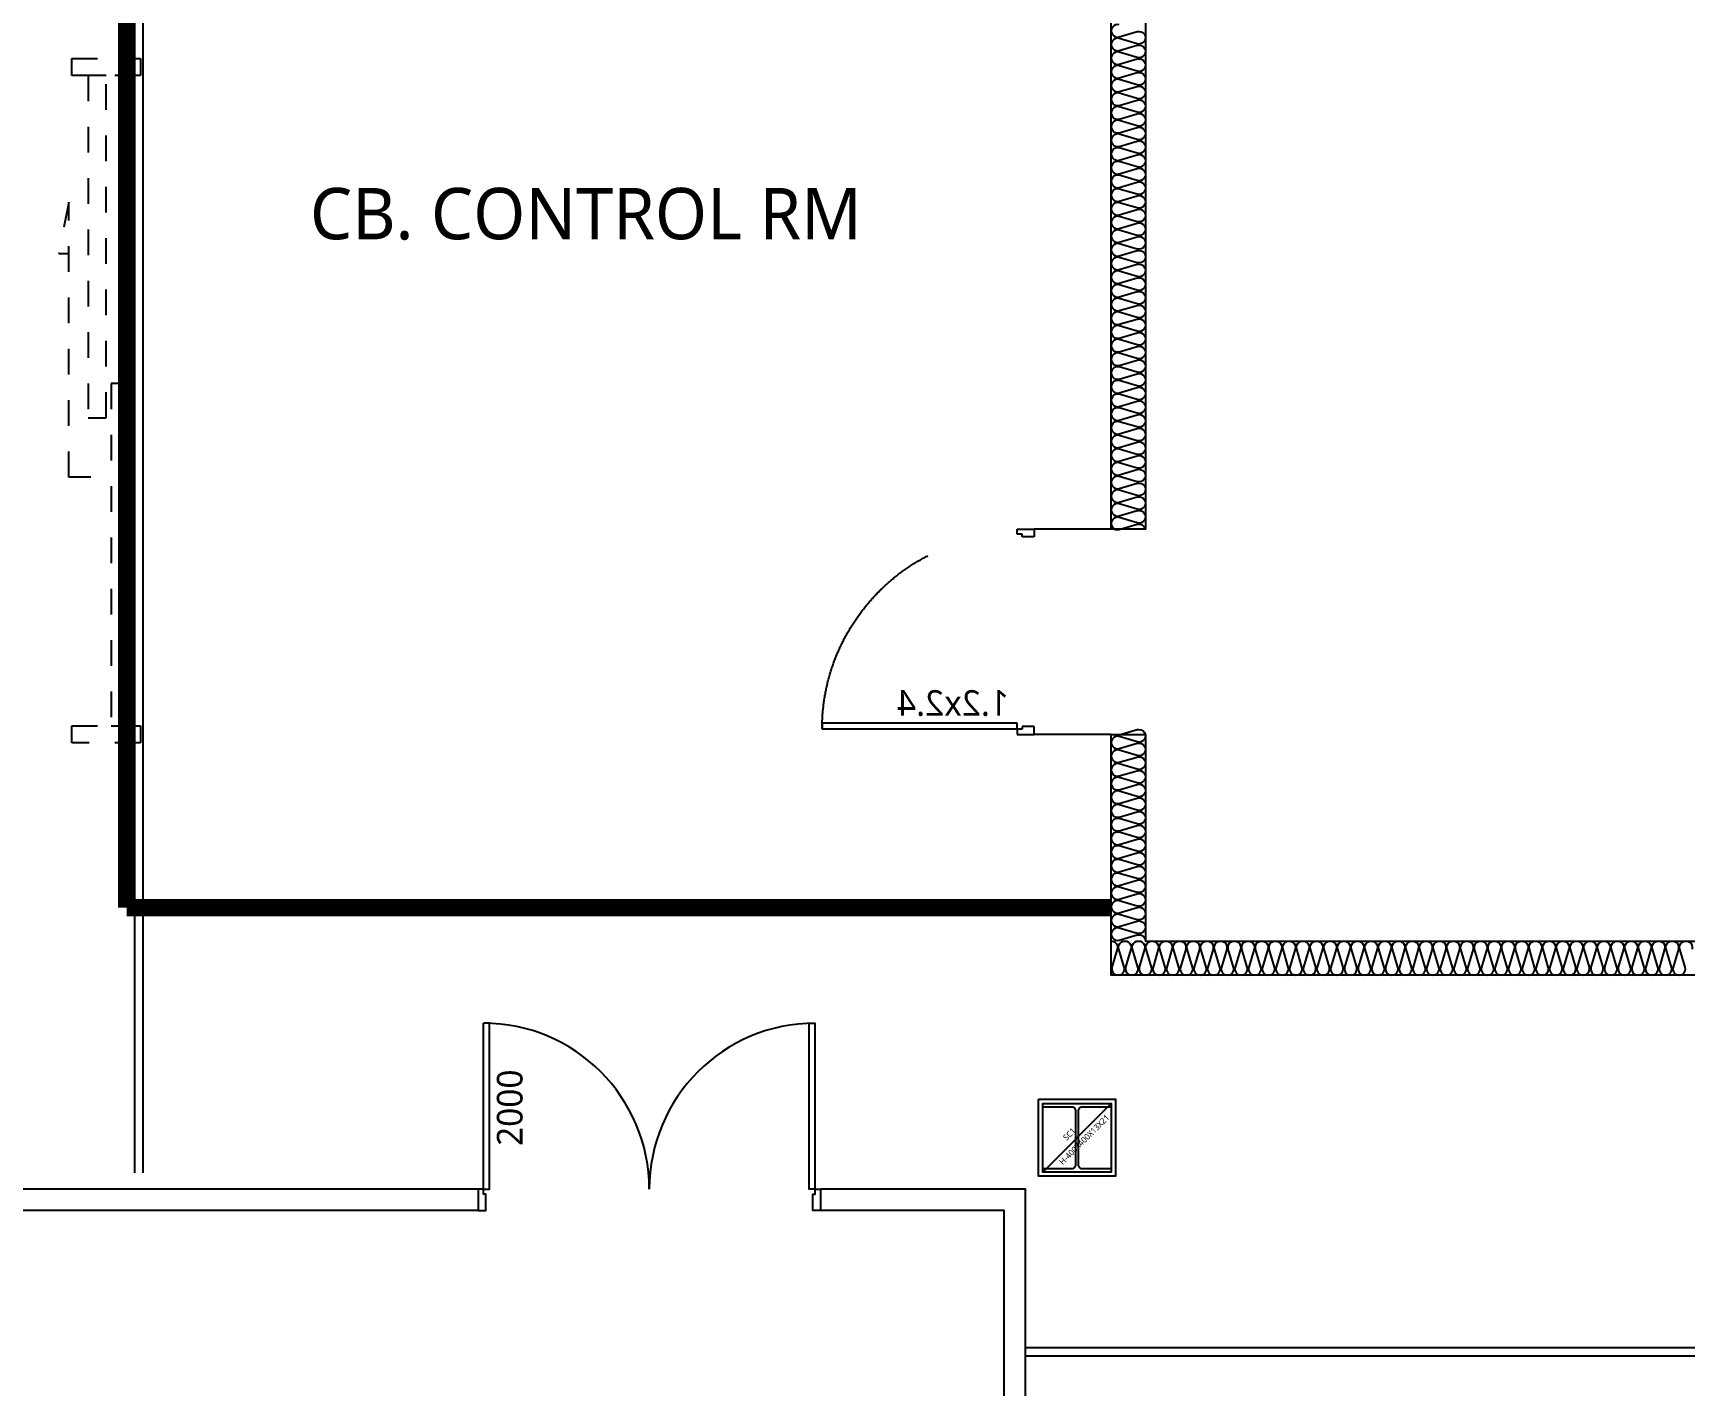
# Model space of a CAD drawing. Header units: millimetres. Extents: x 0 to 420500, y 0 to 297000.
# Drawn here: x 166666 to 176323, y 236302 to 244210 of the extents above; entities that cross this region are included whole.
import ezdxf
from ezdxf.enums import TextEntityAlignment as Align
from ezdxf.xclip import XClip

# ---------------------------------------------------------------- set-up
doc = ezdxf.new("R2010")
doc.units = ezdxf.units.MM
doc.header["$LTSCALE"] = 5000
doc.header["$XCLIPFRAME"] = 0
for name, pattern in [('HID', [0.2, 0.1, -0.1]), ('HID2-GAUN', [3.75, 2.5, -1.25]), ('HIDDEN', [0.375, 0.25, -0.125])]:
    doc.linetypes.add(name, pattern=pattern)
doc.layers.add('arch', color=8, linetype='Continuous')
doc.layers.add('TRAY', color=3, linetype='Continuous')
doc.layers.add('TXT-1', color=137, linetype='Continuous', plot=False)
doc.styles.add('스타일1', font='malgun.ttf')

# ---------------------------------------------------------------- blocks, each defined once
blk = doc.blocks.new('D-2000')
at = {"color": 0}
for p, q in [((30, 210), (30, 1180)), ((1970, 210), (1970, 1180))]:
    blk.add_line(p, q, dxfattribs=at)
for points in [[(30, 210), (65, 210), (65, 1180), (30, 1180)], [(1970, 210), (1935, 210), (1935, 1180), (1970, 1180)], [(0, 85), (45, 85), (45, 85), (45, 85), (45, 180), (30, 180), (30, 210), (0, 210), (0, 85)], [(2000, 85), (1955, 85), (1955, 85), (1955, 85), (1955, 180), (1970, 180), (1970, 210), (2000, 210), (2000, 85)]]:
    blk.add_lwpolyline(points, dxfattribs=at)
for centre, start, end in [((30, 210), 0, 90), ((1970, 210), 90, 180)]:
    blk.add_arc(centre, 970, start, end, dxfattribs=at)
at = {"color": 0, "style": '스타일1'}
blk.add_text('2000', height=150, rotation=90, dxfattribs=at).set_placement((258.9, 462.3))
blk = doc.blocks.new('DH-1.2X2.4')
at = {"color": 0, "linetype": 'HIDDEN'}
blk.add_line((30, -100), (30, -1240), dxfattribs=at)
for points in [[(0, 0), (45, 0), (45, 0), (45, 0), (45, -70), (30, -70), (30, -100), (0, -100), (0, 0)], [(1200, 0), (1155, 0), (1155, 0), (1155, 0), (1155, -70), (1170, -70), (1170, -100), (1200, -100), (1200, 0)], [(30, -100), (65, -100), (65, -1240), (30, -1240)]]:
    blk.add_lwpolyline(points, dxfattribs=at)
blk.add_arc((30, -100), 1140, 270, 0, dxfattribs=at)
at = {"color": 0, "style": '스타일1'}
blk.add_text('1.2x2.4', height=150, rotation=270, dxfattribs=at).set_placement((108.2, -147.1))
blk = doc.blocks.new('S-SC1')
at = {"color": 0}
blk.add_line((-200, -200), (200, 200), dxfattribs=at)
for points in [[(-225, 225), (225, 225), (225, -225), (-225, -225)], [(-200, 200), (200, 200), (200, -200), (-200, -200)]]:
    blk.add_lwpolyline(points, close=True, dxfattribs=at)
blk.add_lwpolyline([(-200, -200), (-200, -179), (-28.5, -179, 0.414214), (-6.5, -157), (-6.5, 157, 0.414214), (-28.5, 179), (-200, 179), (-200, 200), (200, 200), (200, 179), (28.5, 179, 0.414214), (6.5, 157), (6.5, -157, 0.414214), (28.5, -179), (200, -179), (200, -200)], format="xyb", close=True, dxfattribs=at)
at = {"color": 0, "style": '스타일1'}
for s, p in [('H-400X400X13X21', (42.7, -10.5)), ('SC1', (-44.5, 22))]:
    blk.add_text(s, height=35, rotation=45, dxfattribs=at).set_placement(p, align=Align.MIDDLE_CENTER)
blk = doc.blocks.new('auto sliding door')
at = {"color": 0, "linetype": 'HID', "ltscale": 0.3}
for p, q in [((18.6, 1552.4), (18.6, 3161.3)), ((18.6, 3161.3), (76.4, 2860.5)), ((76.4, 2860.5), (18.6, 2860.5)), ((-109.7, 1552.4), (18.6, 1552.4))]:
    blk.add_line(p, q, dxfattribs=at)
for points in [[(-400, 3900), (0, 3900), (0, 4000), (-400, 4000)], [(-200, 3900), (-95.5, 3900), (-95.5, 1900), (-200, 1900)], [(-334, 2100), (-229.6, 2100), (-229.6, 100), (-334, 100)], [(-400, 0), (0, 0), (0, 100), (-400, 100)]]:
    blk.add_lwpolyline(points, close=True, dxfattribs=at)
blk = doc.blocks.new('XR-PLAN', base_point=(461, 408.4))
at = {"layer": 'arch'}
for p, q in [((85992.1, 72695), (85992.1, 86295)), ((86042.1, 72695), (86042.1, 86295)), ((91700, 76458.3), (91250, 76458.3)), ((91700, 75258.3), (91250, 75258.3))]:
    blk.add_line(p, q, dxfattribs=at)
at = {"layer": 'arch', "linetype": 'HID2-GAUN', "ltscale": 0.1, "const_width": 100}
for points in [[(85944.6, 74245), (85944.6, 85704.7)], [(85944.6, 74245), (91695, 74245)]]:
    blk.add_lwpolyline(points, dxfattribs=at)
at = {"layer": 'arch'}
for points in [[(91200, 71675), (112200, 71675), (112200, 85600), (76200, 85600), (76200, 72600)], [(88000, 72600), (76200, 72600)], [(91200, 69700), (91200, 72600), (90000, 72600)], [(88000, 72475), (69955, 72475)], [(91075, 69700), (91075, 72475), (90000, 72475)], [(91200, 71675), (112800, 71675)], [(91200, 71625), (112800, 71625)]]:
    blk.add_lwpolyline(points, dxfattribs=at)
blk.add_lwpolyline([(91700, 75258.3), (91900, 75258.3), (91900, 74050.3), (111700, 74050.3), (111700, 84850.3), (91900, 84850.3), (91900, 76458.3), (91700, 76458.3), (91700, 85050.3), (111900, 85050.3), (111900, 73850.3), (91700, 73850.3)], close=True, dxfattribs=at)
for points in [[(91747.5, 79405.8, 1.337394), (91747.5, 79334.8), (91852.5, 79365.8, -1.337394), (91852.5, 79294.8), (91747.5, 79325.8, 1.337394), (91747.5, 79254.8), (91852.5, 79285.8, -1.337394), (91852.5, 79214.8), (91747.5, 79245.8, 1.337394), (91747.5, 79174.8), (91852.5, 79205.8, -1.337394), (91852.5, 79134.8), (91747.5, 79165.8, 1.337394), (91747.5, 79094.8), (91852.5, 79125.8, -1.337394), (91852.5, 79054.8), (91747.5, 79085.8, 1.337394), (91747.5, 79014.8), (91852.5, 79045.8, -1.337394), (91852.5, 78974.8), (91747.5, 79005.8, 1.337394), (91747.5, 78934.8), (91852.5, 78965.8, -1.337394), (91852.5, 78894.8), (91747.5, 78925.8, 1.337394), (91747.5, 78854.8), (91852.5, 78885.8, -1.337394), (91852.5, 78814.8), (91747.5, 78845.8, 1.337394), (91747.5, 78774.8), (91852.5, 78805.8, -1.337394), (91852.5, 78734.8), (91747.5, 78765.8, 1.337394), (91747.5, 78694.8), (91852.5, 78725.8, -1.337394), (91852.5, 78654.8), (91747.5, 78685.8, 1.337394), (91747.5, 78614.8), (91852.5, 78645.8, -1.337394), (91852.5, 78574.8), (91747.5, 78605.8, 1.337394), (91747.5, 78534.8), (91852.5, 78565.8, -1.337394), (91852.5, 78494.8), (91747.5, 78525.8, 1.337394), (91747.5, 78454.8), (91852.5, 78485.8, -1.337394), (91852.5, 78414.8), (91747.5, 78445.8, 1.337394), (91747.5, 78374.8), (91852.5, 78405.8, -1.337394), (91852.5, 78334.8), (91747.5, 78365.8, 1.337394), (91747.5, 78294.8), (91852.5, 78325.8, -1.337394), (91852.5, 78254.8), (91747.5, 78285.8, 1.337394), (91747.5, 78214.8), (91852.5, 78245.8, -1.337394), (91852.5, 78174.8), (91747.5, 78205.8, 1.337394), (91747.5, 78134.8), (91852.5, 78165.8, -1.337394), (91852.5, 78094.8), (91747.5, 78125.8, 1.337394), (91747.5, 78054.8), (91852.5, 78085.8, -1.337394), (91852.5, 78014.8), (91747.5, 78045.8, 1.337394), (91747.5, 77974.8), (91852.5, 78005.8, -1.337394), (91852.5, 77934.8), (91747.5, 77965.8, 1.337394), (91747.5, 77894.8), (91852.5, 77925.8, -1.337394), (91852.5, 77854.8), (91747.5, 77885.8, 1.337394), (91747.5, 77814.8), (91852.5, 77845.8, -1.337394), (91852.5, 77774.8), (91747.5, 77805.8, 1.337394), (91747.5, 77734.8), (91852.5, 77765.8, -1.337394), (91852.5, 77694.8), (91747.5, 77725.8, 1.337394), (91747.5, 77654.8), (91852.5, 77685.8, -1.337394), (91852.5, 77614.8), (91747.5, 77645.8, 1.337394), (91747.5, 77574.8), (91852.5, 77605.8, -1.337394), (91852.5, 77534.8), (91747.5, 77565.8, 1.337394), (91747.5, 77494.8), (91852.5, 77525.8, -1.337394), (91852.5, 77454.8), (91747.5, 77485.8, 1.337394), (91747.5, 77414.8), (91852.5, 77445.8, -1.337394), (91852.5, 77374.8), (91747.5, 77405.8, 1.337394), (91747.5, 77334.8), (91852.5, 77365.8, -1.337394), (91852.5, 77294.8), (91747.5, 77325.8, 1.337394), (91747.5, 77254.8), (91852.5, 77285.8, -1.337394), (91852.5, 77214.8), (91747.5, 77245.8, 1.337394), (91747.5, 77174.8), (91852.5, 77205.8, -1.337394), (91852.5, 77134.8), (91747.5, 77165.8, 1.337394), (91747.5, 77094.8), (91852.5, 77125.8, -1.337394), (91852.5, 77054.8), (91747.5, 77085.8, 1.337394), (91747.5, 77014.8), (91852.5, 77045.8, -1.337394), (91852.5, 76974.8), (91747.5, 77005.8, 1.337394), (91747.5, 76934.8), (91852.5, 76965.8, -1.337394), (91852.5, 76894.8), (91747.5, 76925.8, 1.337394), (91747.5, 76854.8), (91852.5, 76885.8, -1.337394), (91852.5, 76814.8), (91747.5, 76845.8, 1.337394), (91747.5, 76774.8), (91852.5, 76805.8, -1.337394), (91852.5, 76734.8), (91747.5, 76765.8, 1.337394), (91747.5, 76694.8), (91852.5, 76725.8, -1.337394), (91852.5, 76654.8), (91747.5, 76685.8, 1.337394), (91747.5, 76614.8), (91852.5, 76645.8, -1.337394), (91852.5, 76574.8), (91747.5, 76605.8, 1.337394), (91747.5, 76534.8), (91852.5, 76565.8, -1.337394), (91852.5, 76494.8), (91747.5, 76525.8, 1.337394), (91747.5, 76454.8), (91852.5, 76485.8, -0.43433), (91899.1, 76458.3, -0.43433)], [(91718.4, 75258.3, 0.206294), (91747.5, 75254.8), (91852.5, 75285.8, -1.337394), (91852.5, 75214.8), (91747.5, 75245.8, 1.337394), (91747.5, 75174.8), (91852.5, 75205.8, -1.337394), (91852.5, 75134.8), (91747.5, 75165.8, 1.337394), (91747.5, 75094.8), (91852.5, 75125.8, -1.337394), (91852.5, 75054.8), (91747.5, 75085.8, 1.337394), (91747.5, 75014.8), (91852.5, 75045.8, -1.337394), (91852.5, 74974.8), (91747.5, 75005.8, 1.337394), (91747.5, 74934.8), (91852.5, 74965.8, -1.337394), (91852.5, 74894.8), (91747.5, 74925.8, 1.337394), (91747.5, 74854.8), (91852.5, 74885.8, -1.337394), (91852.5, 74814.8), (91747.5, 74845.8, 1.337394), (91747.5, 74774.8), (91852.5, 74805.8, -1.337394), (91852.5, 74734.8), (91747.5, 74765.8, 1.337394), (91747.5, 74694.8), (91852.5, 74725.8, -1.337394), (91852.5, 74654.8), (91747.5, 74685.8, 1.337394), (91747.5, 74614.8), (91852.5, 74645.8, -1.337394), (91852.5, 74574.8), (91747.5, 74605.8, 1.337394), (91747.5, 74534.8), (91852.5, 74565.8, -1.337394), (91852.5, 74494.8), (91747.5, 74525.8, 1.337394), (91747.5, 74454.8), (91852.5, 74485.8, -1.337394), (91852.5, 74414.8), (91747.5, 74445.8, 1.337394), (91747.5, 74374.8), (91852.5, 74405.8, -1.337394), (91852.5, 74334.8), (91747.5, 74365.8, 1.337394), (91747.5, 74294.8), (91852.5, 74325.8, -1.337394), (91852.5, 74254.8), (91747.5, 74285.8, 1.337394), (91747.5, 74214.8), (91852.5, 74245.8, -1.337394), (91852.5, 74174.8), (91747.5, 74205.8, 1.337394), (91747.5, 74134.8), (91852.5, 74165.8, -1.337394), (91852.5, 74094.8), (91747.5, 74125.8, 1.337394), (91747.5, 74054.8), (91852.5, 74085.8, -0.500912), (91900, 74050.3)], [(91700, 74050.3, -0.500912), (91735.5, 74002.8), (91704.5, 73897.7, 1.337394), (91775.5, 73897.7), (91744.5, 74002.8, -1.337394), (91815.5, 74002.8), (91784.5, 73897.7, 1.337394), (91855.5, 73897.7), (91824.5, 74002.8, -1.337394), (91895.5, 74002.8), (91864.5, 73897.7, 1.337394), (91935.5, 73897.7), (91904.5, 74002.8, -1.337394), (91975.5, 74002.8), (91944.5, 73897.7, 1.337394), (92015.5, 73897.7), (91984.5, 74002.8, -1.337394), (92055.5, 74002.8), (92024.5, 73897.7, 1.337394), (92095.5, 73897.7), (92064.5, 74002.8, -1.337394), (92135.5, 74002.8), (92104.5, 73897.7, 1.337394), (92175.5, 73897.7), (92144.5, 74002.8, -1.337394), (92215.5, 74002.8), (92184.5, 73897.7, 1.337394), (92255.5, 73897.7), (92224.5, 74002.8, -1.337394), (92295.5, 74002.8), (92264.5, 73897.7, 1.337394), (92335.5, 73897.7), (92304.5, 74002.8, -1.337394), (92375.5, 74002.8), (92344.5, 73897.7, 1.337394), (92415.5, 73897.7), (92384.5, 74002.8, -1.337394), (92455.5, 74002.8), (92424.5, 73897.7, 1.337394), (92495.5, 73897.7), (92464.5, 74002.8, -1.337394), (92535.5, 74002.8), (92504.5, 73897.7, 1.337394), (92575.5, 73897.7), (92544.5, 74002.8, -1.337394), (92615.5, 74002.8), (92584.5, 73897.7, 1.337394), (92655.5, 73897.7), (92624.5, 74002.8, -1.337394), (92695.5, 74002.8), (92664.5, 73897.7, 1.337394), (92735.5, 73897.7), (92704.5, 74002.8, -1.337394), (92775.5, 74002.8), (92744.5, 73897.7, 1.337394), (92815.5, 73897.7), (92784.5, 74002.8, -1.337394), (92855.5, 74002.8), (92824.5, 73897.7, 1.337394), (92895.5, 73897.7), (92864.5, 74002.8, -1.337394), (92935.5, 74002.8), (92904.5, 73897.7, 1.337394), (92975.5, 73897.7), (92944.5, 74002.8, -1.337394), (93015.5, 74002.8), (92984.5, 73897.7, 1.337394), (93055.5, 73897.7), (93024.5, 74002.8, -1.337394), (93095.5, 74002.8), (93064.5, 73897.7, 1.337394), (93135.5, 73897.7), (93104.5, 74002.8, -1.337394), (93175.5, 74002.8), (93144.5, 73897.7, 1.337394), (93215.5, 73897.7), (93184.5, 74002.8, -1.337394), (93255.5, 74002.8), (93224.5, 73897.7, 1.337394), (93295.5, 73897.7), (93264.5, 74002.8, -1.337394), (93335.5, 74002.8), (93304.5, 73897.7, 1.337394), (93375.5, 73897.7), (93344.5, 74002.8, -1.337394), (93415.5, 74002.8), (93384.5, 73897.7, 1.337394), (93455.5, 73897.7), (93424.5, 74002.8, -1.337394), (93495.5, 74002.8), (93464.5, 73897.7, 1.337394), (93535.5, 73897.7), (93504.5, 74002.8, -1.337394), (93575.5, 74002.8), (93544.5, 73897.7, 1.337394), (93615.5, 73897.7), (93584.5, 74002.8, -1.337394), (93655.5, 74002.8), (93624.5, 73897.7, 1.337394), (93695.5, 73897.7), (93664.5, 74002.8, -1.337394), (93735.5, 74002.8), (93704.5, 73897.7, 1.337394), (93775.5, 73897.7), (93744.5, 74002.8, -1.337394), (93815.5, 74002.8), (93784.5, 73897.7, 1.337394), (93855.5, 73897.7), (93824.5, 74002.8, -1.337394), (93895.5, 74002.8), (93864.5, 73897.7, 1.337394), (93935.5, 73897.7), (93904.5, 74002.8, -1.337394), (93975.5, 74002.8), (93944.5, 73897.7, 1.337394), (94015.5, 73897.7), (93984.5, 74002.8, -1.337394), (94055.5, 74002.8), (94024.5, 73897.7, 1.337394), (94095.5, 73897.7), (94064.5, 74002.8, -1.337394), (94135.5, 74002.8), (94104.5, 73897.7, 1.337394), (94175.5, 73897.7), (94144.5, 74002.8, -1.337394), (94215.5, 74002.8), (94184.5, 73897.7, 1.337394), (94255.5, 73897.7), (94224.5, 74002.8, -1.337394), (94295.5, 74002.8), (94264.5, 73897.7, 1.337394), (94335.5, 73897.7), (94304.5, 74002.8, -1.337394), (94375.5, 74002.8), (94344.5, 73897.7, 1.337394), (94415.5, 73897.7), (94384.5, 74002.8, -1.337394), (94455.5, 74002.8), (94424.5, 73897.7, 1.337394), (94495.5, 73897.7), (94464.5, 74002.8, -1.337394), (94535.5, 74002.8), (94504.5, 73897.7, 1.337394), (94575.5, 73897.7), (94544.5, 74002.8, -1.337394), (94615.5, 74002.8), (94584.5, 73897.7, 1.337394), (94655.5, 73897.7), (94624.5, 74002.8, -1.337394), (94695.5, 74002.8), (94664.5, 73897.7, 1.337394), (94735.5, 73897.7), (94704.5, 74002.8, -1.337394), (94775.5, 74002.8), (94744.5, 73897.7, 1.337394), (94815.5, 73897.7), (94784.5, 74002.8, -1.337394), (94855.5, 74002.8), (94824.5, 73897.7, 1.337394), (94895.5, 73897.7), (94864.5, 74002.8, -1.337394), (94935.5, 74002.8), (94904.5, 73897.7, 1.337394), (94975.5, 73897.7), (94944.5, 74002.8, -1.337394), (95015.5, 74002.8), (94984.5, 73897.7, 1.337394), (95055.5, 73897.7), (95024.5, 74002.8, -1.337394), (95095.5, 74002.8)]]:
    blk.add_lwpolyline(points, format="xyb", dxfattribs=at)
at = {"layer": 'arch', "xscale": -1}
blk.add_blockref('auto sliding door', (85625.1, 75208.5), dxfattribs=at)
at = {"layer": 'arch', "xscale": -1, "rotation": 270}
blk.add_blockref('DH-1.2X2.4', (91250, 75258.3), dxfattribs=at)
at = {"layer": 'arch'}
for name, p in [('D-2000', (88000, 72390)), ('S-SC1', (91500, 72900))]:
    blk.add_blockref(name, p, dxfattribs=at)
at = {"layer": 'TXT-1', "style": '스타일1'}
blk.add_text('CB. CONTROL RM', height=300, dxfattribs=at).set_placement((88628.9, 78302), align=Align.MIDDLE_CENTER)
blk = doc.blocks.new('XR-배치도', base_point=(461, 408.4))
ref = blk.add_blockref('XR-PLAN', (281310.6, 275110.5), dxfattribs=dict(rotation=47.15620461600879))
XClip(ref).set_block_clipping_path([(10268.6550578449, 25854.0591988688), (121697.9567652801, 114201.9318804346)])

msp = doc.modelspace()

# ---------------------------------------------------------------- block references
at = {"layer": 'TRAY'}
ref = msp.add_blockref('XR-배치도', (-310662.8, 184385.1), dxfattribs=dict(at, rotation=312.8437953840571))
XClip(ref).set_block_clipping_path([(355016.7243769546, 126994.5435289501), (152650.6807000034, 314675.0815890764), (386231.3503509208, 566532.8207304992), (588597.394027872, 378852.2826703729)])

doc.saveas('drawing.dxf')
